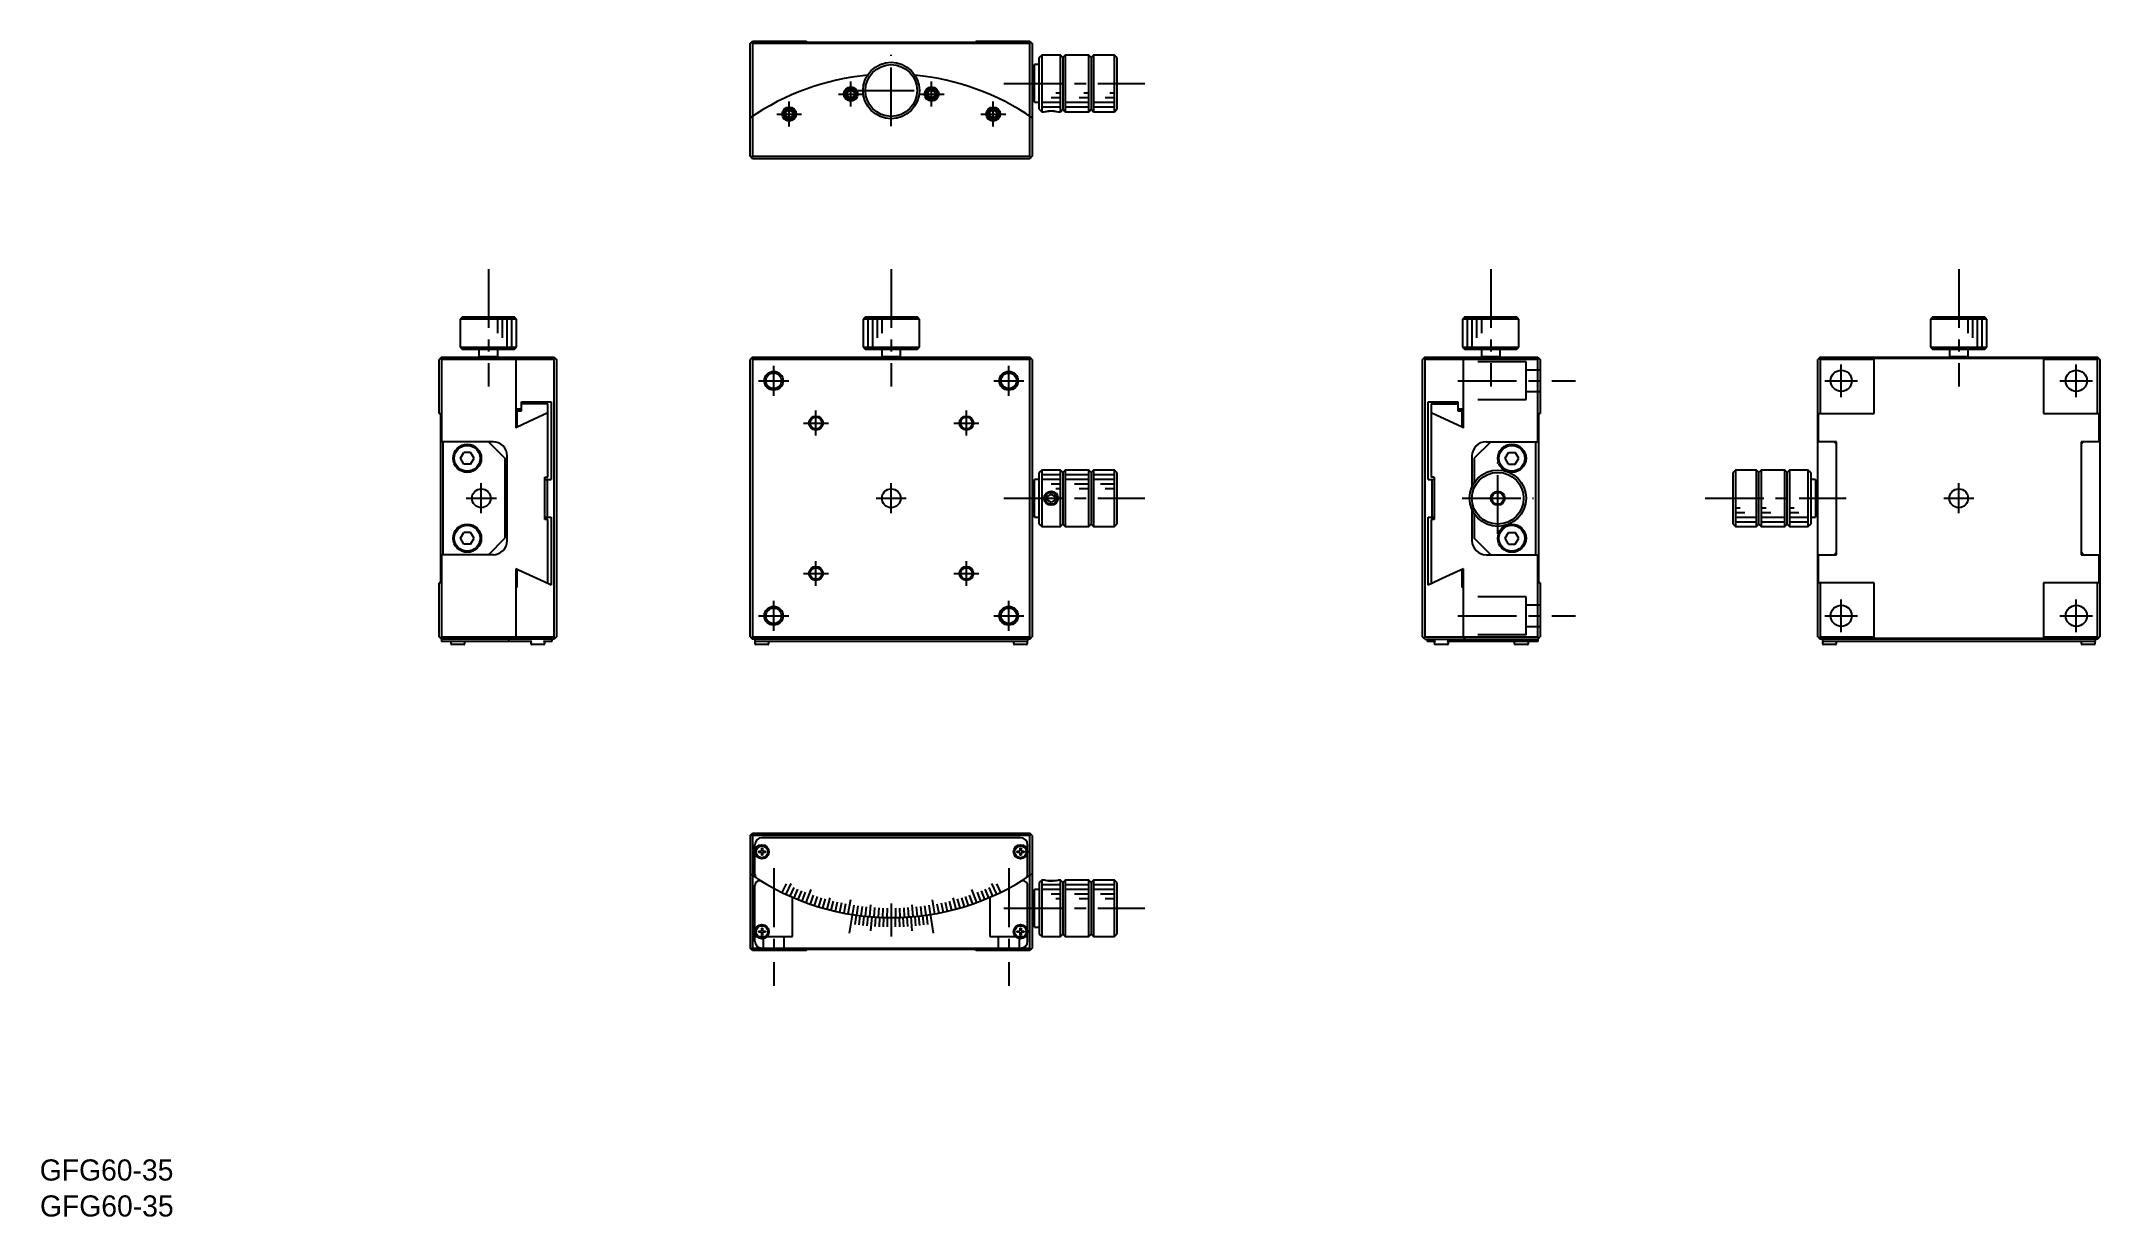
# Model space of a CAD drawing. Extents: x -35 to 403, y 0 to 250.
import ezdxf

# ---------------------------------------------------------------- set-up
doc = ezdxf.new("R2010")
doc.units = 0
doc.header["$LTSCALE"] = 10
doc.linetypes.add('CENTER', pattern=[2, 1.25, -0.25, 0.25, -0.25])
doc.linetypes.add('DASHED', pattern=[3.5, 2, -1.5])
doc.layers.get('0').update_dxf_attribs({"linetype": 'CONTINUOUS'})
doc.layers.add('1', color=7, linetype='CONTINUOUS')
doc.layers.add('CENTER', color=1, linetype='CENTER')
doc.styles.get("Standard").update_dxf_attribs({"font": 'FGP教科書体NT-M'})

msp = doc.modelspace()

# ---------------------------------------------------------------- linework, layer by layer
at = {"color": 7, "linetype": 'CONTINUOUS'}
for p, q in [((115.694285, 249.751528), (116.194285, 250.251528)), ((115.694285, 225.751528), (115.694285, 249.751528)), ((115.944285, 250.001528), (116.194285, 249.751528)), ((116.194285, 250.251528), (127.694285, 250.251528)), ((175.194285, 249.751528), (116.194285, 249.751528)), ((116.194285, 249.751528), (116.194285, 225.751528)), ((127.694285, 250.251528), (127.694285, 249.951528)), ((163.694285, 249.951528), (127.694285, 249.951528)), ((163.694285, 250.251528), (163.694285, 249.951528)), ((163.694285, 250.251528), (175.194285, 250.251528)), ((175.194285, 250.251528), (175.694285, 249.751528)), ((175.194285, 249.751528), (175.444285, 250.001528)), ((175.194285, 225.751528), (175.194285, 249.751528)), ((175.694285, 249.751528), (175.694285, 225.751528)), ((176.194285, 237.251528), (176.194285, 245.251528)), ((177.194285, 245.251528), (176.194285, 245.251528)), ((177.694285, 247.251528), (177.194285, 246.751528)), ((177.194285, 235.751528), (177.194285, 246.751528)), ((177.694285, 247.251528), (177.694285, 235.251528)), ((181.694285, 247.251528), (177.694285, 247.251528)), ((181.694285, 235.251528), (181.694285, 247.251528)), ((182.194285, 246.751528), (181.694285, 247.251528)), ((182.694285, 247.251528), (182.194285, 246.751528)), ((182.194285, 246.751528), (182.194285, 235.751528)), ((182.694285, 247.251528), (182.694285, 235.251528)), ((187.694285, 247.251528), (182.694285, 247.251528)), ((187.694285, 235.251528), (187.694285, 247.251528)), ((188.194285, 246.751528), (187.694285, 247.251528)), ((188.694285, 247.251528), (188.194285, 246.751528)), ((188.194285, 246.751528), (188.194285, 235.751528)), ((188.694285, 247.251528), (188.694285, 235.251528)), ((193.194285, 247.251528), (188.694285, 247.251528)), ((193.194285, 235.251528), (193.194285, 247.251528)), ((193.694285, 246.751528), (193.194285, 247.251528)), ((193.694285, 246.751528), (193.694285, 235.751528)), ((176.194285, 244.501528), (175.694285, 244.501528)), ((136.349285, 239.434541), (137.099285, 239.867554)), ((136.349285, 238.568515), (136.349285, 239.434541)), ((137.099285, 238.135503), (136.349285, 238.568515)), ((137.099285, 239.867554), (137.849285, 239.434541)), ((137.849285, 238.568515), (137.099285, 238.135503)), ((137.849285, 239.434541), (137.849285, 238.568515)), ((153.539285, 239.434541), (154.289285, 239.867554)), ((153.539285, 238.568515), (153.539285, 239.434541)), ((154.289285, 238.135503), (153.539285, 238.568515)), ((154.289285, 239.867554), (155.039285, 239.434541)), ((155.039285, 238.568515), (154.289285, 238.135503)), ((155.039285, 239.434541), (155.039285, 238.568515)), ((175.694285, 238.001528), (176.194285, 238.001528)), ((176.194285, 237.251528), (177.194285, 237.251528)), ((123.244285, 235.174541), (123.994285, 235.607554)), ((123.244285, 234.308515), (123.244285, 235.174541)), ((123.994285, 233.875503), (123.244285, 234.308515)), ((123.994285, 235.607554), (124.744285, 235.174541)), ((124.744285, 234.308515), (123.994285, 233.875503)), ((124.744285, 235.174541), (124.744285, 234.308515)), ((166.644285, 235.174541), (167.394285, 235.607554)), ((166.644285, 234.308515), (166.644285, 235.174541)), ((167.394285, 233.875503), (166.644285, 234.308515)), ((167.394285, 235.607554), (168.144285, 235.174541)), ((168.144285, 234.308515), (167.394285, 233.875503)), ((168.144285, 235.174541), (168.144285, 234.308515)), ((177.194285, 235.751528), (177.694285, 235.251528)), ((177.694285, 235.251528), (178.19429, 235.251528)), ((181.19428, 235.251528), (181.694285, 235.251528)), ((181.694285, 235.251528), (182.194285, 235.751528)), ((182.194285, 235.751528), (182.694285, 235.251528)), ((182.694285, 235.251528), (187.694285, 235.251528)), ((187.694285, 235.251528), (188.194285, 235.751528)), ((188.194285, 235.751528), (188.694285, 235.251528)), ((188.694285, 235.251528), (193.194285, 235.251528)), ((193.194285, 235.251528), (193.694285, 235.751528)), ((116.194285, 225.251528), (115.694285, 225.751528)), ((116.194285, 225.751528), (115.944285, 225.501528)), ((116.194285, 225.751528), (175.194285, 225.751528)), ((175.194285, 225.251528), (116.194285, 225.251528)), ((175.444285, 225.501528), (175.194285, 225.751528)), ((175.694285, 225.751528), (175.194285, 225.251528)), ((54.514628, 191.620384), (54.014628, 191.120384)), ((66.014628, 191.120384), (54.014628, 191.120384)), ((54.014628, 191.120384), (54.014628, 185.120384)), ((54.514628, 191.620384), (65.514628, 191.620384)), ((66.014628, 191.120384), (65.514628, 191.620384)), ((66.014628, 185.120384), (66.014628, 191.120384)), ((140.194285, 191.620384), (139.694285, 191.120384)), ((151.694285, 191.120384), (139.694285, 191.120384)), ((139.694285, 191.120384), (139.694285, 185.120384)), ((140.194285, 191.620384), (151.194285, 191.620384)), ((151.694285, 191.120384), (151.194285, 191.620384)), ((151.694285, 185.120384), (151.694285, 191.120384)), ((267.704599, 191.620384), (267.204599, 191.120384)), ((279.204599, 191.120384), (267.204599, 191.120384)), ((267.204599, 191.120384), (267.204599, 185.120384)), ((267.704599, 191.620384), (278.704599, 191.620384)), ((279.204599, 191.120384), (278.704599, 191.620384)), ((279.204599, 185.120384), (279.204599, 191.120384)), ((367.247481, 191.620384), (366.747481, 191.120384)), ((366.747481, 191.120384), (366.747481, 185.120384)), ((378.747481, 191.120384), (366.747481, 191.120384)), ((367.247481, 191.620384), (378.247481, 191.620384)), ((378.747481, 191.120384), (378.247481, 191.620384)), ((378.747481, 185.120384), (378.747481, 191.120384)), ((54.014628, 185.120384), (66.014628, 185.120384)), ((54.014628, 185.120384), (54.514628, 184.620384)), ((65.514628, 184.620384), (54.514628, 184.620384)), ((58.014628, 184.620384), (58.014628, 183.004977)), ((62.014628, 183.004977), (62.014628, 184.620384)), ((65.514628, 184.620384), (66.014628, 185.120384)), ((139.694285, 185.120384), (140.194285, 184.620384)), ((139.694285, 185.120384), (151.694285, 185.120384)), ((151.194285, 184.620384), (140.194285, 184.620384)), ((143.694285, 184.620384), (143.694285, 183.004977)), ((147.694285, 183.004977), (147.694285, 184.620384)), ((151.194285, 184.620384), (151.694285, 185.120384)), ((267.204599, 185.120384), (279.204599, 185.120384)), ((267.204599, 185.120384), (267.704599, 184.620384)), ((278.704599, 184.620384), (267.704599, 184.620384)), ((271.204599, 184.620384), (271.204599, 183.004977)), ((275.204599, 183.004977), (275.204599, 184.620384)), ((278.704599, 184.620384), (279.204599, 185.120384)), ((366.747481, 185.120384), (378.747481, 185.120384)), ((366.747481, 185.120384), (367.247481, 184.620384)), ((378.247481, 184.620384), (367.247481, 184.620384)), ((370.747481, 184.620384), (370.747481, 183.004977)), ((374.747481, 183.004977), (374.747481, 184.620384)), ((378.247481, 184.620384), (378.747481, 185.120384)), ((50.014628, 183.004957), (49.514628, 182.504957)), ((49.514628, 171.004957), (49.514628, 182.504957)), ((50.014628, 182.504957), (49.764628, 182.754957)), ((50.014628, 183.004957), (74.014628, 183.004957)), ((50.014628, 182.504957), (50.014628, 165.004957)), ((74.014628, 182.504957), (50.014628, 182.504957)), ((62.014633, 183.120384), (58.014623, 183.120384)), ((65.822524, 182.504957), (65.822524, 168.004957)), ((74.014628, 183.004957), (74.514628, 182.504957)), ((74.264628, 182.754957), (74.014628, 182.504957)), ((74.014628, 123.504957), (74.014628, 182.504957)), ((74.514628, 182.504957), (74.514628, 123.504957)), ((116.194285, 183.004957), (115.694285, 182.504957)), ((115.694285, 123.504957), (115.694285, 182.504957)), ((116.194285, 182.504957), (115.944285, 182.754957)), ((116.194285, 183.004957), (175.194285, 183.004957)), ((175.194285, 182.504957), (116.194285, 182.504957)), ((116.194285, 182.504957), (116.194285, 123.504957)), ((147.69429, 183.120384), (143.69428, 183.120384)), ((175.694285, 182.504957), (175.194285, 183.004957)), ((175.444285, 182.754957), (175.194285, 182.504957)), ((175.194285, 123.504957), (175.194285, 182.504957)), ((175.694285, 182.504957), (175.694285, 123.504957)), ((259.204599, 183.004957), (258.704599, 182.504957)), ((258.704599, 123.504957), (258.704599, 182.504957)), ((259.204599, 182.504957), (258.954599, 182.754957)), ((259.204599, 183.004957), (283.204599, 183.004957)), ((259.204599, 182.504957), (259.204599, 123.504957)), ((283.204599, 182.504957), (259.204599, 182.504957)), ((267.396704, 168.004957), (267.396704, 182.504957)), ((275.204605, 183.120384), (271.204594, 183.120384)), ((283.204599, 183.004957), (283.704599, 182.504957)), ((283.454599, 182.754957), (283.204599, 182.504957)), ((283.204599, 165.004957), (283.204599, 182.504957)), ((283.704599, 182.504957), (283.704599, 171.004957)), ((343.247481, 183.004957), (342.747481, 182.504957)), ((342.747481, 123.504957), (342.747481, 182.504957)), ((343.247481, 182.504957), (342.997481, 182.754957)), ((343.247481, 183.004957), (402.247481, 183.004957)), ((343.247481, 182.504957), (343.247481, 171.004957)), ((354.747481, 182.504957), (343.247481, 182.504957)), ((354.747481, 182.804957), (390.747481, 182.804957)), ((354.747481, 171.004957), (354.747481, 182.804957)), ((374.747486, 183.120384), (370.747476, 183.120384)), ((390.747481, 182.804957), (390.747481, 171.004957)), ((402.247481, 182.504957), (390.747481, 182.504957)), ((402.747481, 182.504957), (402.247481, 183.004957)), ((402.247481, 182.504957), (402.497481, 182.754957)), ((402.247481, 171.004957), (402.247481, 182.504957)), ((402.747481, 182.504957), (402.747481, 123.504957)), ((49.514628, 171.004957), (49.814628, 171.004957)), ((49.814628, 171.004957), (49.814628, 135.004957)), ((65.822524, 172.004957), (67.041107, 172.004957)), ((65.822524, 171.620384), (67.041107, 171.620384)), ((66.065347, 171.620384), (66.065347, 168.120427)), ((67.041107, 173.504957), (73.334523, 173.504957)), ((67.041107, 171.620384), (67.041107, 173.504957)), ((72.687329, 173.120384), (67.041107, 173.120384)), ((72.687329, 171.180384), (69.609763, 169.78093)), ((72.687329, 157.504957), (72.687329, 173.120384)), ((73.334523, 173.504957), (73.334523, 157.004957)), ((259.884705, 173.504957), (266.178121, 173.504957)), ((259.884705, 157.004957), (259.884705, 173.504957)), ((260.531899, 173.120384), (266.178121, 173.120384)), ((260.531899, 173.120384), (260.531899, 157.504957)), ((267.154168, 168.12105), (260.531899, 171.180384)), ((266.178121, 173.504957), (266.178121, 171.620384)), ((266.178121, 172.004957), (267.396704, 172.004957)), ((266.178121, 171.620384), (267.396704, 171.620384)), ((267.15388, 168.120427), (267.15388, 171.620384)), ((283.404599, 135.004957), (283.404599, 171.004957)), ((283.404599, 171.004957), (283.704599, 171.004957)), ((342.947481, 165.004957), (342.947481, 171.004957)), ((342.947481, 171.004957), (354.747481, 171.004957)), ((390.747481, 171.004957), (402.547481, 171.004957)), ((402.547481, 171.004957), (402.547481, 165.004957)), ((66.140897, 168.156404), (65.822524, 168.004957)), ((65.822524, 168.120427), (66.065347, 168.120427)), ((69.609763, 169.78093), (66.140933, 168.156328)), ((267.396735, 168.005023), (267.095894, 168.147971)), ((267.15388, 168.120427), (267.396704, 168.120427)), ((61.014628, 165.004957), (49.814628, 165.004957)), ((50.414628, 141.004957), (50.414628, 165.004957)), ((54.071252, 161.504957), (54.79294, 162.754957)), ((56.236316, 162.754957), (54.79294, 162.754957)), ((56.958004, 161.504957), (56.236316, 162.754957)), ((60.014628, 165.004957), (63.514628, 161.504957)), ((64.014628, 144.004957), (64.014628, 162.004957)), ((269.204599, 162.004957), (269.204599, 155.402873)), ((273.204599, 165.004957), (269.704599, 161.504957)), ((272.204599, 165.004957), (283.404599, 165.004957)), ((276.261224, 161.504957), (276.982912, 162.754957)), ((276.982912, 162.754957), (278.426287, 162.754957)), ((279.147975, 161.504957), (278.426287, 162.754957)), ((282.804599, 141.004957), (282.804599, 165.004957)), ((346.747481, 165.004957), (342.747481, 165.004957)), ((346.747481, 164.504957), (346.247481, 165.004957)), ((346.747481, 141.004957), (346.747481, 165.004957)), ((398.747481, 164.504957), (399.247481, 165.004957)), ((398.747481, 165.004957), (398.747481, 141.004957)), ((402.747481, 165.004957), (398.747481, 165.004957)), ((54.79294, 160.254957), (54.071252, 161.504957)), ((56.236316, 160.254957), (54.79294, 160.254957)), ((56.236316, 160.254957), (56.958004, 161.504957)), ((63.514628, 161.504957), (63.514628, 144.504957)), ((177.694285, 159.004957), (177.194285, 158.504957)), ((177.194285, 147.504957), (177.194285, 158.504957)), ((181.694285, 159.004957), (177.694285, 159.004957)), ((177.694285, 159.004957), (177.694285, 147.004957)), ((182.194285, 158.504957), (181.694285, 159.004957)), ((181.694285, 147.004957), (181.694285, 159.004957)), ((182.694285, 159.004957), (182.194285, 158.504957)), ((182.194285, 158.504957), (182.194285, 147.504957)), ((182.694285, 159.004957), (182.694285, 147.004957)), ((187.694285, 159.004957), (182.694285, 159.004957)), ((188.194285, 158.504957), (187.694285, 159.004957)), ((187.694285, 147.004957), (187.694285, 159.004957)), ((188.694285, 159.004957), (188.194285, 158.504957)), ((188.194285, 158.504957), (188.194285, 147.504957)), ((188.694285, 159.004957), (188.694285, 147.004957)), ((193.194285, 159.004957), (188.694285, 159.004957)), ((193.194285, 147.004957), (193.194285, 159.004957)), ((193.694285, 158.504957), (193.194285, 159.004957)), ((193.694285, 158.504957), (193.694285, 147.504957)), ((269.704599, 161.504957), (269.704599, 156.321582)), ((276.982912, 160.254957), (276.261224, 161.504957)), ((276.982912, 160.254957), (278.426287, 160.254957)), ((278.426287, 160.254957), (279.147975, 161.504957)), ((325.247481, 159.004957), (324.747481, 158.504957)), ((324.747481, 147.504957), (324.747481, 158.504957)), ((329.747481, 159.004957), (325.247481, 159.004957)), ((325.247481, 159.004957), (325.247481, 147.004957)), ((330.247481, 158.504957), (329.747481, 159.004957)), ((329.747481, 147.004957), (329.747481, 159.004957)), ((330.747481, 159.004957), (330.247481, 158.504957)), ((330.247481, 147.504957), (330.247481, 158.504957)), ((330.747481, 159.004957), (330.747481, 147.004957)), ((335.747481, 159.004957), (330.747481, 159.004957)), ((336.247481, 158.504957), (335.747481, 159.004957)), ((335.747481, 147.004957), (335.747481, 159.004957)), ((336.747481, 159.004957), (336.247481, 158.504957)), ((336.247481, 147.504957), (336.247481, 158.504957)), ((336.747481, 159.004957), (336.747481, 147.004957)), ((340.747481, 159.004957), (336.747481, 159.004957)), ((340.747481, 147.004957), (340.747481, 159.004957)), ((341.247481, 158.504957), (340.747481, 159.004957)), ((341.247481, 158.504957), (341.247481, 147.504957)), ((72.04464, 157.504957), (72.687329, 157.504957)), ((72.04464, 148.504957), (72.04464, 157.504957)), ((72.04464, 157.004957), (73.334523, 157.004957)), ((72.49406, 157.004957), (72.49406, 149.004957)), ((176.194285, 156.254957), (175.694285, 156.254957)), ((177.194285, 157.004957), (176.194285, 157.004957)), ((176.194285, 149.004957), (176.194285, 157.004957)), ((178.944285, 153.43797), (179.694285, 153.870983)), ((178.944285, 152.571945), (178.944285, 153.43797)), ((179.694285, 153.870983), (180.444285, 153.43797)), ((180.444285, 153.43797), (180.444285, 152.571945)), ((259.884705, 157.004957), (261.174587, 157.004957)), ((261.174587, 157.504957), (260.531899, 157.504957)), ((260.725168, 149.004957), (260.725168, 157.004957)), ((261.174587, 157.504957), (261.174587, 148.504957)), ((342.247481, 157.004957), (341.247481, 157.004957)), ((342.247481, 157.004957), (342.247481, 149.004957)), ((342.747481, 156.254957), (342.247481, 156.254957)), ((72.04464, 149.004957), (73.334523, 149.004957)), ((73.334523, 149.004957), (73.334523, 134.540856)), ((175.694285, 149.754957), (176.194285, 149.754957)), ((176.194285, 149.004957), (177.194285, 149.004957)), ((179.694285, 152.138932), (178.944285, 152.571945)), ((180.444285, 152.571945), (179.694285, 152.138932)), ((259.884705, 134.540856), (259.884705, 149.004957)), ((259.884705, 149.004957), (261.174587, 149.004957)), ((269.204599, 150.607042), (269.204599, 144.004957)), ((269.704599, 149.688333), (269.704599, 144.504957)), ((341.247481, 149.004957), (342.247481, 149.004957)), ((342.247481, 149.754957), (342.747481, 149.754957)), ((54.071252, 144.504957), (54.79294, 145.754957)), ((54.79294, 143.254957), (54.071252, 144.504957)), ((56.236316, 145.754957), (54.79294, 145.754957)), ((56.958004, 144.504957), (56.236316, 145.754957)), ((56.236316, 143.254957), (56.958004, 144.504957)), ((60.014628, 141.004957), (63.514628, 144.504957)), ((72.687329, 148.504957), (72.04464, 148.504957)), ((72.687329, 134.829531), (72.687329, 148.504957)), ((177.194285, 147.504957), (177.694285, 147.004957)), ((177.694285, 147.004957), (181.694285, 147.004957)), ((181.694285, 147.004957), (182.194285, 147.504957)), ((182.194285, 147.504957), (182.694285, 147.004957)), ((182.694285, 147.004957), (187.694285, 147.004957)), ((187.694285, 147.004957), (188.194285, 147.504957)), ((188.194285, 147.504957), (188.694285, 147.004957)), ((188.694285, 147.004957), (193.194285, 147.004957)), ((193.194285, 147.004957), (193.694285, 147.504957)), ((260.531899, 148.504957), (260.531899, 134.829531)), ((261.174587, 148.504957), (260.531899, 148.504957)), ((273.204599, 141.004957), (269.704599, 144.504957)), ((276.261224, 144.504957), (276.982912, 145.754957)), ((276.982912, 143.254957), (276.261224, 144.504957)), ((276.982912, 145.754957), (278.426287, 145.754957)), ((279.147975, 144.504957), (278.426287, 145.754957)), ((278.426287, 143.254957), (279.147975, 144.504957)), ((324.747481, 147.504957), (325.247481, 147.004957)), ((325.247481, 147.004957), (329.747481, 147.004957)), ((329.747481, 147.004957), (330.247481, 147.504957)), ((330.247481, 147.504957), (330.747481, 147.004957)), ((330.747481, 147.004957), (335.747481, 147.004957)), ((335.747481, 147.004957), (336.247481, 147.504957)), ((336.247481, 147.504957), (336.747481, 147.004957)), ((336.747481, 147.004957), (340.747481, 147.004957)), ((340.747481, 147.004957), (341.247481, 147.504957)), ((61.014628, 141.004957), (49.814628, 141.004957)), ((50.014628, 141.004957), (50.014628, 123.504957)), ((56.236316, 143.254957), (54.79294, 143.254957)), ((272.204599, 141.004957), (283.404599, 141.004957)), ((276.982912, 143.254957), (278.426287, 143.254957)), ((283.204599, 123.504957), (283.204599, 141.004957)), ((342.747481, 141.004957), (346.747481, 141.004957)), ((342.947481, 135.004957), (342.947481, 141.004957)), ((346.247481, 141.004957), (346.747481, 141.504957)), ((399.247481, 141.004957), (398.747481, 141.504957)), ((398.747481, 141.004957), (402.747481, 141.004957)), ((402.547481, 141.004957), (402.547481, 135.004957)), ((66.447778, 137.708053), (65.82242, 138.004737)), ((65.822524, 138.004957), (65.822524, 123.504957)), ((65.822524, 137.889487), (66.065347, 137.889487)), ((66.065347, 137.889487), (66.065347, 134.004957)), ((70.317664, 135.903358), (66.447778, 137.708053)), ((72.778346, 134.787971), (70.317664, 135.903358)), ((262.901562, 135.903357), (260.532013, 134.829279)), ((266.771448, 137.708052), (262.901562, 135.903357)), ((267.396808, 138.004738), (266.771448, 137.708052)), ((267.15388, 134.004957), (267.15388, 137.889487)), ((267.15388, 137.889487), (267.396704, 137.889487)), ((267.396704, 123.504957), (267.396704, 138.004957)), ((49.514628, 123.504957), (49.514628, 135.004957)), ((49.814628, 135.004957), (49.514628, 135.004957)), ((66.065347, 134.004957), (65.822524, 134.004957)), ((73.334523, 134.540856), (72.778662, 134.788668)), ((260.586898, 134.853905), (259.884705, 134.540856)), ((267.396704, 134.004957), (267.15388, 134.004957)), ((283.704599, 135.004957), (283.404599, 135.004957)), ((283.704599, 135.004957), (283.704599, 123.504957)), ((354.747481, 135.004957), (342.947481, 135.004957)), ((343.247481, 135.004957), (343.247481, 123.504957)), ((354.747481, 123.204957), (354.747481, 135.004957)), ((402.547481, 135.004957), (390.747481, 135.004957)), ((390.747481, 135.004957), (390.747481, 123.204957)), ((402.247481, 123.504957), (402.247481, 135.004957)), ((50.014628, 123.004957), (49.514628, 123.504957)), ((49.764628, 123.254957), (50.014628, 123.504957)), ((50.014628, 123.504957), (74.014628, 123.504957)), ((50.014628, 123.004957), (50.014628, 122.504957)), ((74.014628, 123.004957), (50.014628, 123.004957)), ((64.341043, 122.504957), (64.341043, 123.004957)), ((73.514628, 123.004957), (73.514628, 122.504957)), ((74.014628, 123.504957), (74.264628, 123.254957)), ((74.514628, 123.504957), (74.014628, 123.004957)), ((115.694285, 123.504957), (116.194285, 123.004957)), ((116.194285, 123.504957), (115.944285, 123.254957)), ((116.194285, 123.504957), (175.194285, 123.504957)), ((175.194285, 123.004957), (116.194285, 123.004957)), ((116.694285, 123.004957), (116.694285, 122.504957)), ((174.694285, 123.004957), (174.694285, 122.504957)), ((175.444285, 123.254957), (175.194285, 123.504957)), ((175.194285, 123.004957), (175.694285, 123.504957)), ((259.204599, 123.004957), (258.704599, 123.504957)), ((258.954599, 123.254957), (259.204599, 123.504957)), ((259.204599, 123.504957), (283.204599, 123.504957)), ((259.204599, 123.004957), (283.204599, 123.004957)), ((259.704599, 123.004957), (259.704599, 122.504957)), ((268.878185, 123.004957), (268.878185, 122.504957)), ((283.204599, 123.504957), (283.454599, 123.254957)), ((283.204599, 123.004957), (283.704599, 123.504957)), ((283.204599, 123.004957), (283.204599, 122.504957)), ((342.747481, 123.504957), (343.247481, 123.004957)), ((342.997481, 123.254957), (343.247481, 123.504957)), ((343.247481, 123.504957), (354.747481, 123.504957)), ((402.247481, 123.004957), (343.247481, 123.004957)), ((343.747481, 123.004957), (343.747481, 122.504957)), ((390.747481, 123.204957), (354.747481, 123.204957)), ((390.747481, 123.504957), (402.247481, 123.504957)), ((401.747481, 123.004957), (401.747481, 122.504957)), ((402.497481, 123.254957), (402.247481, 123.504957)), ((402.247481, 123.004957), (402.747481, 123.504957)), ((69.264628, 122.504957), (50.014628, 122.504957)), ((52.014628, 122.254957), (52.014628, 122.154957)), ((54.764628, 121.904957), (52.264628, 121.904957)), ((55.014628, 122.154957), (55.014628, 122.254957)), ((69.014628, 122.254957), (69.014628, 122.154957)), ((71.764628, 121.904957), (69.264628, 121.904957)), ((73.514628, 122.504957), (71.764628, 122.504957)), ((72.014628, 122.154957), (72.014628, 122.254957)), ((174.694285, 122.504957), (116.694285, 122.504957)), ((116.694285, 122.254957), (116.694285, 122.154957)), ((119.444285, 121.904957), (116.944285, 121.904957)), ((119.694285, 122.154957), (119.694285, 122.254957)), ((171.694285, 122.254957), (171.694285, 122.154957)), ((174.444285, 121.904957), (171.944285, 121.904957)), ((174.694285, 122.154957), (174.694285, 122.254957)), ((261.454599, 122.504957), (259.704599, 122.504957)), ((261.204599, 122.254957), (261.204599, 122.154957)), ((263.954599, 121.904957), (261.454599, 121.904957)), ((283.204599, 122.504957), (263.954599, 122.504957)), ((264.204599, 122.154957), (264.204599, 122.254957)), ((278.204599, 122.254957), (278.204599, 122.154957)), ((280.954599, 121.904957), (278.454599, 121.904957)), ((281.204599, 122.154957), (281.204599, 122.254957)), ((401.747481, 122.504957), (343.747481, 122.504957)), ((343.747481, 122.254957), (343.747481, 122.154957)), ((346.497481, 121.904957), (343.997481, 121.904957)), ((346.747481, 122.154957), (346.747481, 122.254957)), ((398.747481, 122.254957), (398.747481, 122.154957)), ((401.497481, 121.904957), (398.997481, 121.904957)), ((401.747481, 122.154957), (401.747481, 122.254957)), ((115.694285, 81.294704), (116.194285, 81.794704)), ((115.694285, 81.294704), (115.694285, 57.294704)), ((115.944285, 81.544704), (116.194285, 81.294704)), ((116.194285, 81.794704), (175.194285, 81.794704)), ((175.194285, 81.294704), (116.194285, 81.294704)), ((116.194285, 81.294704), (116.194285, 57.294704)), ((116.694285, 72.9769), (116.694285, 79.294704)), ((173.194285, 80.794704), (118.194285, 80.794704)), ((174.694285, 72.9769), (174.694285, 79.294704)), ((175.694285, 81.294704), (175.194285, 81.794704)), ((175.194285, 81.294704), (175.444285, 81.544704)), ((175.194285, 57.294704), (175.194285, 81.294704)), ((175.694285, 81.294704), (175.694285, 57.294704)), ((117.444285, 77.919704), (118.069285, 77.919704)), ((117.444285, 77.919704), (117.444285, 77.669704)), ((118.069285, 77.669704), (117.444285, 77.669704)), ((118.069285, 78.544704), (118.319285, 78.544704)), ((118.069285, 78.544704), (118.069285, 77.919704)), ((118.069285, 77.669704), (118.069285, 77.044704)), ((118.319285, 77.044704), (118.069285, 77.044704)), ((118.319285, 78.544704), (118.319285, 77.919704)), ((118.319285, 77.919704), (118.944285, 77.919704)), ((118.944285, 77.669704), (118.319285, 77.669704)), ((118.319285, 77.669704), (118.319285, 77.044704)), ((118.944285, 77.919704), (118.944285, 77.669704)), ((172.444285, 77.919704), (173.069285, 77.919704)), ((172.444285, 77.919704), (172.444285, 77.669704)), ((173.069285, 77.669704), (172.444285, 77.669704)), ((173.069285, 78.544704), (173.319285, 78.544704)), ((173.069285, 78.544704), (173.069285, 77.919704)), ((173.069285, 77.669704), (173.069285, 77.044704)), ((173.319285, 77.044704), (173.069285, 77.044704)), ((173.319285, 78.544704), (173.319285, 77.919704)), ((173.319285, 77.919704), (173.944285, 77.919704)), ((173.944285, 77.669704), (173.319285, 77.669704)), ((173.319285, 77.669704), (173.319285, 77.044704)), ((173.944285, 77.919704), (173.944285, 77.669704)), ((116.694285, 58.794704), (116.694285, 70.621119)), ((174.694285, 58.794704), (174.694285, 70.621119)), ((177.694285, 71.794704), (177.194285, 71.294704)), ((177.194285, 71.294704), (177.194285, 60.294704)), ((178.19429, 71.794704), (177.694285, 71.794704)), ((177.694285, 71.794704), (177.694285, 59.794704)), ((181.694285, 71.794704), (181.19428, 71.794704)), ((182.194285, 71.294704), (181.694285, 71.794704)), ((181.694285, 59.794704), (181.694285, 71.794704)), ((182.694285, 71.794704), (182.194285, 71.294704)), ((182.194285, 71.294704), (182.194285, 60.294704)), ((187.694285, 71.794704), (182.694285, 71.794704)), ((182.694285, 71.794704), (182.694285, 59.794704)), ((188.194285, 71.294704), (187.694285, 71.794704)), ((187.694285, 59.794704), (187.694285, 71.794704)), ((188.694285, 71.794704), (188.194285, 71.294704)), ((188.194285, 71.294704), (188.194285, 60.294704)), ((193.194285, 71.794704), (188.694285, 71.794704)), ((188.694285, 71.794704), (188.694285, 59.794704)), ((193.694285, 71.294704), (193.194285, 71.794704)), ((193.194285, 59.794704), (193.194285, 71.794704)), ((193.694285, 71.294704), (193.694285, 60.294704)), ((176.194285, 69.044704), (175.694285, 69.044704)), ((177.194285, 69.794704), (176.194285, 69.794704)), ((176.194285, 61.794704), (176.194285, 69.794704)), ((118.069285, 61.544704), (118.319285, 61.544704)), ((118.069285, 61.544704), (118.069285, 60.919704)), ((118.319285, 61.544704), (118.319285, 60.919704)), ((173.069285, 61.544704), (173.319285, 61.544704)), ((173.069285, 61.544704), (173.069285, 60.919704)), ((173.319285, 61.544704), (173.319285, 60.919704)), ((175.694285, 62.544704), (176.194285, 62.544704)), ((176.194285, 61.794704), (177.194285, 61.794704)), ((116.194285, 56.794704), (115.694285, 57.294704)), ((116.194285, 57.294704), (115.944285, 57.044704)), ((116.194285, 57.294704), (175.194285, 57.294704)), ((117.444285, 60.919704), (118.069285, 60.919704)), ((117.444285, 60.919704), (117.444285, 60.669704)), ((118.069285, 60.669704), (117.444285, 60.669704)), ((118.069285, 60.669704), (118.069285, 60.044704)), ((118.319285, 60.044704), (118.069285, 60.044704)), ((118.319285, 60.919704), (118.944285, 60.919704)), ((118.944285, 60.669704), (118.319285, 60.669704)), ((118.319285, 60.669704), (118.319285, 60.044704)), ((118.944285, 60.919704), (118.944285, 60.669704)), ((127.694285, 57.094704), (163.694285, 57.094704)), ((127.694285, 56.794704), (127.694285, 57.094704)), ((163.694285, 56.794704), (163.694285, 57.094704)), ((172.444285, 60.919704), (173.069285, 60.919704)), ((172.444285, 60.919704), (172.444285, 60.669704)), ((173.069285, 60.669704), (172.444285, 60.669704)), ((173.069285, 60.669704), (173.069285, 60.044704)), ((173.319285, 60.044704), (173.069285, 60.044704)), ((173.319285, 60.919704), (173.944285, 60.919704)), ((173.944285, 60.669704), (173.319285, 60.669704)), ((173.319285, 60.669704), (173.319285, 60.044704)), ((173.944285, 60.919704), (173.944285, 60.669704)), ((175.444285, 57.044704), (175.194285, 57.294704)), ((175.694285, 57.294704), (175.194285, 56.794704)), ((177.194285, 60.294704), (177.694285, 59.794704)), ((177.694285, 59.794704), (181.694285, 59.794704)), ((181.694285, 59.794704), (182.194285, 60.294704)), ((182.194285, 60.294704), (182.694285, 59.794704)), ((182.694285, 59.794704), (187.694285, 59.794704)), ((187.694285, 59.794704), (188.194285, 60.294704)), ((188.194285, 60.294704), (188.694285, 59.794704)), ((188.694285, 59.794704), (193.194285, 59.794704)), ((193.194285, 59.794704), (193.694285, 60.294704)), ((127.694285, 56.794704), (116.194285, 56.794704)), ((175.194285, 56.794704), (163.694285, 56.794704))]:
    msp.add_line(p, q, dxfattribs=at)
at = {"color": 3, "linetype": 'CONTINUOUS'}
for p, q in [((177.694285, 237.251528), (181.694285, 237.251528)), ((179.694285, 238.251528), (181.694285, 238.251528)), ((180.694285, 239.251528), (181.694285, 239.251528)), ((182.694285, 237.251528), (187.694285, 237.251528)), ((185.694285, 238.251528), (187.694285, 238.251528)), ((186.694285, 239.251528), (187.694285, 239.251528)), ((188.694285, 237.251528), (193.194285, 237.251528)), ((191.194285, 238.251528), (193.194285, 238.251528)), ((192.194285, 239.251528), (193.194285, 239.251528)), ((177.694285, 236.251528), (181.694285, 236.251528)), ((178.19429, 235.251528), (179.694285, 235.442052)), ((179.694285, 235.442052), (181.19428, 235.251528)), ((182.694285, 236.251528), (187.694285, 236.251528)), ((188.694285, 236.251528), (193.194285, 236.251528)), ((62.014628, 188.120384), (62.014628, 191.120384)), ((63.014628, 187.120384), (63.014628, 191.120384)), ((64.014628, 185.120384), (64.014628, 191.120384)), ((65.014628, 185.120384), (65.014628, 191.120384)), ((140.694285, 191.120384), (140.694285, 185.120384)), ((141.694285, 191.120384), (141.694285, 185.120384)), ((142.694285, 191.120384), (142.694285, 187.120384)), ((143.694285, 191.120384), (143.694285, 188.120384)), ((268.204599, 191.120384), (268.204599, 185.120384)), ((269.204599, 191.120384), (269.204599, 185.120384)), ((270.204599, 191.120384), (270.204599, 187.120384)), ((271.204599, 191.120384), (271.204599, 188.120384)), ((374.747481, 188.120384), (374.747481, 191.120384)), ((375.747481, 187.120384), (375.747481, 191.120384)), ((376.747481, 185.120384), (376.747481, 191.120384)), ((377.747481, 185.120384), (377.747481, 191.120384)), ((181.694285, 158.004957), (177.694285, 158.004957)), ((187.694285, 158.004957), (182.694285, 158.004957)), ((193.194285, 158.004957), (188.694285, 158.004957)), ((181.694285, 157.004957), (177.694285, 157.004957)), ((181.694285, 156.004957), (179.694285, 156.004957)), ((181.694285, 155.004957), (180.694285, 155.004957)), ((187.694285, 157.004957), (182.694285, 157.004957)), ((187.694285, 156.004957), (184.694285, 156.004957)), ((187.694285, 155.004957), (185.694285, 155.004957)), ((193.194285, 157.004957), (188.694285, 157.004957)), ((193.194285, 156.004957), (190.194285, 156.004957)), ((193.194285, 155.004957), (191.194285, 155.004957)), ((325.247481, 151.004957), (326.247481, 151.004957)), ((325.247481, 150.004957), (327.247481, 150.004957)), ((325.247481, 149.004957), (329.747481, 149.004957)), ((330.747481, 151.004957), (331.747481, 151.004957)), ((330.747481, 150.004957), (332.747481, 150.004957)), ((330.747481, 149.004957), (335.747481, 149.004957)), ((336.747481, 151.004957), (337.747481, 151.004957)), ((336.747481, 150.004957), (338.747481, 150.004957)), ((336.747481, 149.004957), (340.747481, 149.004957)), ((325.247481, 148.004957), (329.747481, 148.004957)), ((330.747481, 148.004957), (335.747481, 148.004957)), ((336.747481, 148.004957), (340.747481, 148.004957)), ((123.337356, 70.956208), (122.460614, 69.15862)), ((124.352062, 71.026161), (123.295517, 68.760392)), ((124.950716, 70.203886), (124.137243, 68.376795)), ((166.437853, 70.203886), (167.251327, 68.376795)), ((167.036507, 71.026161), (168.093053, 68.760392)), ((168.051213, 70.956208), (168.927955, 69.15862)), ((181.694285, 70.794704), (177.694285, 70.794704)), ((178.432486, 71.739631), (178.19429, 71.794704)), ((187.694285, 70.794704), (182.694285, 70.794704)), ((193.194285, 70.794704), (188.694285, 70.794704)), ((125.766997, 69.848957), (124.985535, 68.007947)), ((126.589348, 69.508328), (125.840135, 67.65396)), ((127.417519, 69.182103), (126.700783, 67.314942)), ((128.593277, 69.810073), (127.567217, 66.990995)), ((129.090309, 68.573257), (128.439172, 66.68222)), ((129.934418, 68.290822), (129.316384, 66.388709)), ((130.783328, 68.023162), (130.198584, 66.110552)), ((131.63678, 67.770358), (131.085505, 65.847835)), ((132.623923, 68.01545), (131.976875, 65.600636)), ((133.356268, 67.309622), (132.872424, 65.369031)), ((134.221781, 67.101831), (133.771879, 65.153091)), ((135.090788, 66.909177), (134.674965, 64.952882)), ((135.963026, 66.731718), (135.581408, 64.768464)), ((137.011876, 67.554317), (136.490931, 64.599893)), ((137.716127, 66.422599), (136.77752, 60.496469)), ((138.596457, 66.291033), (138.31811, 64.310497)), ((139.478948, 66.174851), (139.235209, 64.189758)), ((140.363333, 66.074088), (140.154276, 64.085044)), ((141.29292, 66.486872), (141.07503, 63.996385)), ((142.136704, 65.918938), (141.997192, 63.92381)), ((143.025151, 65.864598), (142.920479, 63.867339)), ((143.91441, 65.825772), (143.844611, 63.826991)), ((144.804212, 65.802472), (144.769307, 63.802777)), ((145.694285, 66.794704), (145.694285, 59.794704)), ((146.584357, 65.802472), (146.619262, 63.802777)), ((147.474159, 65.825772), (147.543958, 63.826991)), ((148.363418, 65.864598), (148.46809, 63.867339)), ((149.251865, 65.918938), (149.391378, 63.92381)), ((150.09565, 66.486872), (150.313539, 63.996385)), ((151.025236, 66.074088), (151.234293, 64.085044)), ((151.909621, 66.174851), (152.15336, 64.189758)), ((152.792113, 66.291033), (153.070459, 64.310497)), ((153.672442, 66.422599), (154.611049, 60.496469)), ((154.376694, 67.554317), (154.897638, 64.599893)), ((155.425543, 66.731718), (155.807161, 64.768464)), ((156.297781, 66.909177), (156.713604, 64.952882)), ((157.166788, 67.101831), (157.616691, 65.153091)), ((158.032301, 67.309622), (158.516145, 65.369031)), ((158.764646, 68.01545), (159.411694, 65.600636)), ((159.75179, 67.770358), (160.303065, 65.847835)), ((160.605242, 68.023162), (161.189985, 66.110552)), ((161.454151, 68.290822), (162.072185, 66.388709)), ((162.298261, 68.573257), (162.949397, 66.68222)), ((162.795292, 69.810073), (163.821352, 66.990995)), ((163.97105, 69.182103), (164.687786, 67.314942)), ((164.799221, 69.508328), (165.548434, 67.65396)), ((165.621572, 69.848957), (166.403034, 68.007947)), ((181.694285, 69.794704), (177.694285, 69.794704)), ((181.694285, 68.794704), (179.694285, 68.794704)), ((181.694285, 67.794704), (180.694285, 67.794704)), ((187.694285, 69.794704), (182.694285, 69.794704)), ((187.694285, 68.794704), (184.694285, 68.794704)), ((187.694285, 67.794704), (185.694285, 67.794704)), ((193.194285, 69.794704), (188.694285, 69.794704)), ((193.194285, 68.794704), (190.194285, 68.794704)), ((193.194285, 67.794704), (191.194285, 67.794704)), ((138.226519, 64.323451), (137.944717, 62.343403)), ((139.051623, 64.212625), (138.800957, 62.228396)), ((139.878366, 64.114774), (139.658898, 62.126852)), ((140.706544, 64.02992), (140.518327, 62.038796)), ((141.535953, 63.958086), (141.300575, 60.967334)), ((142.366387, 63.899288), (142.240806, 61.903234)), ((143.197643, 63.853541), (143.10343, 61.855761)), ((144.029514, 63.820857), (143.966693, 61.821844)), ((144.861797, 63.801243), (144.830382, 61.80149)), ((146.526772, 63.801243), (146.558187, 61.80149)), ((147.359055, 63.820857), (147.421876, 61.821844)), ((148.190927, 63.853541), (148.285139, 61.855761)), ((149.022182, 63.899288), (149.147763, 61.903234)), ((149.852617, 63.958086), (150.087994, 60.967334)), ((150.682025, 64.02992), (150.870242, 62.038796)), ((151.510203, 64.114774), (151.729672, 62.126852)), ((152.336946, 64.212625), (152.587613, 62.228396)), ((153.16205, 64.323451), (153.443852, 62.343403))]:
    msp.add_line(p, q, dxfattribs=at)
at = {"color": 3, "linetype": 'DASHED'}
for p, q in [((280.704599, 182.004957), (270.437848, 182.004957)), ((280.704599, 178.004957), (280.704599, 182.004957)), ((283.704599, 180.254957), (280.704599, 180.254957)), ((280.704599, 174.004957), (280.704599, 178.004957)), ((280.704599, 175.754957), (283.704599, 175.754957)), ((270.437872, 174.004957), (280.704599, 174.004957)), ((280.704599, 132.004957), (270.437848, 132.004957)), ((280.704599, 128.004957), (280.704599, 132.004957)), ((283.704599, 130.254957), (280.704599, 130.254957)), ((280.704599, 124.931983), (280.704599, 128.004957)), ((270.437872, 124.004957), (280.704599, 124.004957)), ((280.704594, 123.954937), (280.704594, 124.304977)), ((280.704599, 125.754957), (283.704599, 125.754957)), ((280.704599, 124.304957), (280.704599, 124.882543)), ((124.694285, 59.794704), (124.694285, 68.132604)), ((166.694285, 68.13293), (166.694285, 59.794704)), ((116.694285, 59.794704), (124.694285, 59.794704)), ((118.444285, 59.794704), (118.444285, 56.794704)), ((122.944285, 56.794704), (122.944285, 59.794704)), ((166.694285, 59.794704), (174.694285, 59.794704)), ((168.444285, 59.794704), (168.444285, 56.794704)), ((172.944285, 56.794704), (172.944285, 59.794704))]:
    msp.add_line(p, q, dxfattribs=at)
at = {"color": 7, "linetype": 'CONTINUOUS'}
for centre, radius in [((145.694285, 239.751528), 6), ((145.694285, 239.751528), 5.5), ((137.099285, 239.001528), 1.25), ((137.099285, 239.001528), 1), ((154.289285, 239.001528), 1.25), ((154.289285, 239.001528), 1), ((123.994285, 234.741528), 1.25), ((123.994285, 234.741528), 1), ((167.394285, 234.741528), 1.25), ((167.394285, 234.741528), 1), ((120.694285, 178.004957), 1.65), ((170.694285, 178.004957), 1.65), ((347.747481, 178.004957), 2.25), ((397.747481, 178.004957), 2.25), ((129.694285, 169.004957), 1.25), ((161.694285, 169.004957), 1.25), ((55.514628, 161.504957), 3), ((55.514628, 161.504957), 2.75), ((277.704599, 161.504957), 3), ((277.704599, 161.504957), 2.75), ((274.704599, 153.004957), 6), ((274.704599, 153.004957), 5.5), ((58.514628, 153.004957), 2), ((145.694285, 153.004957), 2), ((179.694285, 153.004963), 1.25), ((274.704599, 153.004957), 1.25), ((372.747481, 153.004957), 2), ((55.514628, 144.504957), 3), ((55.514628, 144.504957), 2.75), ((277.704599, 144.504957), 3), ((277.704599, 144.504957), 2.75), ((129.694285, 137.004957), 1.25), ((161.694285, 137.004957), 1.25), ((120.694285, 128.004957), 1.65), ((170.694285, 128.004957), 1.65), ((347.747481, 128.004957), 2.25), ((397.747481, 128.004957), 2.25), ((118.194285, 77.794704), 1.5), ((173.194285, 77.794704), 1.5), ((118.194285, 60.794704), 1.5), ((173.194285, 60.794704), 1.5)]:
    msp.add_circle(centre, radius, dxfattribs=at)
at = {"color": 3, "linetype": 'CONTINUOUS'}
for centre, radius in [((137.099285, 239.001528), 1.5), ((154.289285, 239.001528), 1.5), ((123.994285, 234.741528), 1.5), ((167.394285, 234.741528), 1.5), ((120.694285, 178.004957), 2), ((170.694285, 178.004957), 2), ((129.694285, 169.004957), 1.5), ((161.694285, 169.004957), 1.5), ((179.693774, 153.005021), 1.499936), ((274.704599, 153.004957), 1.5), ((129.694285, 137.004957), 1.5), ((161.694285, 137.004957), 1.5), ((120.694285, 128.004957), 2), ((170.694285, 128.004957), 2), ((118.194285, 77.794704), 1.25), ((173.194285, 77.794704), 1.25), ((118.194285, 60.794704), 1.25), ((173.194285, 60.794704), 1.25)]:
    msp.add_circle(centre, radius, dxfattribs=at)
at = {"color": 7, "linetype": 'CONTINUOUS'}
for centre, radius, start, end in [((145.694285, 190.251528), 53, 95.453532, 124.474385), ((145.694285, 190.251528), 53, 55.525615, 84.546468), ((179.694285, 229.382849), 6.000324, 77.975961, 102.024039), ((109.514628, 212.504957), 53, 213.82125, 214.474385), ((223.704599, 212.504957), 53, 325.525615, 326.17875), ((61.014628, 162.004957), 3, 0, 90), ((272.204599, 162.004957), 3, 90, 180), ((61.014628, 144.004957), 3, 270, 0), ((272.204599, 144.004957), 3, 180, 270), ((109.514628, 93.504957), 53, 145.525615, 146.17875), ((223.704599, 93.504957), 53, 33.82125, 34.474385), ((52.264628, 122.254957), 0.25, 90, 180), ((52.264628, 122.154957), 0.25, 180, 270), ((54.764628, 122.254957), 0.25, 0, 90), ((54.764628, 122.154957), 0.25, 270, 0), ((69.264628, 122.254957), 0.25, 90, 180), ((69.264628, 122.154957), 0.25, 180, 270), ((71.764628, 122.254957), 0.25, 0, 90), ((71.764628, 122.154957), 0.25, 270, 0), ((116.944285, 122.254957), 0.25, 90, 180), ((116.944285, 122.154957), 0.25, 180, 270), ((119.444285, 122.254957), 0.25, 0, 90), ((119.444285, 122.154957), 0.25, 270, 0), ((171.944285, 122.254957), 0.25, 90, 180), ((171.944285, 122.154957), 0.25, 180, 270), ((174.444285, 122.254957), 0.25, 0, 90), ((174.444285, 122.154957), 0.25, 270, 0), ((261.454599, 122.254957), 0.25, 90, 180), ((261.454599, 122.154957), 0.25, 180, 270), ((263.954599, 122.254957), 0.25, 0, 90), ((263.954599, 122.154957), 0.25, 270, 0), ((278.454599, 122.254957), 0.25, 90, 180), ((278.454599, 122.154957), 0.25, 180, 270), ((280.954599, 122.254957), 0.25, 0, 90), ((280.954599, 122.154957), 0.25, 270, 0), ((343.997481, 122.254957), 0.25, 90, 180), ((343.997481, 122.154957), 0.25, 180, 270), ((346.497481, 122.254957), 0.25, 0, 90), ((346.497481, 122.154957), 0.25, 270, 0), ((398.997481, 122.254957), 0.25, 90, 180), ((398.997481, 122.154957), 0.25, 180, 270), ((401.497481, 122.254957), 0.25, 0, 90), ((401.497481, 122.154957), 0.25, 270, 0), ((118.194285, 79.294704), 1.5, 90, 180), ((173.194285, 79.294704), 1.5, 0, 90), ((145.694285, 116.794704), 53, 235.525615, 304.474385), ((117.694285, 72.9769), 1, 180, 237.42103), ((117.694285, 70.621119), 1, 58.767071, 180), ((173.694285, 70.621119), 1, 0, 121.232929), ((173.694285, 72.9769), 1, 302.57897, 0), ((179.694285, 77.663076), 6.000024, 257.975349, 282.024651), ((118.194285, 58.794704), 1.5, 180, 270), ((173.194285, 58.794704), 1.5, 270, 0)]:
    msp.add_arc(centre, radius, start, end, dxfattribs=at)
at = {"color": 3, "linetype": 'CONTINUOUS'}
msp.add_arc((179.697442, 77.581281), 5.977039, 257.781759, 284.503033, dxfattribs=at)
at = {"layer": 'CENTER', "color": 1, "linetype": 'CENTER'}
for p, q in [((145.694285, 232.151528), (145.694285, 247.351528)), ((137.099285, 236.351528), (137.099285, 241.651528)), ((154.289285, 236.351528), (154.289285, 241.651528)), ((169.665881, 241.251528), (199.665881, 241.251528)), ((123.994285, 232.091528), (123.994285, 237.391528)), ((134.449285, 239.001528), (139.749285, 239.001528)), ((138.094285, 239.751528), (153.294285, 239.751528)), ((151.639285, 239.001528), (156.939285, 239.001528)), ((167.394285, 232.091528), (167.394285, 237.391528)), ((121.344285, 234.741528), (126.644285, 234.741528)), ((164.744285, 234.741528), (170.044285, 234.741528)), ((60.014628, 201.762671), (60.014628, 176.762671)), ((145.694285, 201.762671), (145.694285, 176.762671)), ((273.204599, 201.762671), (273.204599, 176.762671)), ((372.747481, 201.762671), (372.747481, 176.762671)), ((120.694285, 174.804957), (120.694285, 181.204957)), ((170.694285, 174.804957), (170.694285, 181.204957)), ((347.747481, 174.529957), (347.747481, 181.479957)), ((397.747481, 174.529957), (397.747481, 181.479957)), ((117.494285, 178.004957), (123.894285, 178.004957)), ((167.494285, 178.004957), (173.894285, 178.004957)), ((266.204599, 178.004957), (291.204599, 178.004957)), ((344.272481, 178.004957), (351.222481, 178.004957)), ((394.272481, 178.004957), (401.222481, 178.004957)), ((129.694285, 166.354957), (129.694285, 171.654957)), ((161.694285, 166.354957), (161.694285, 171.654957)), ((127.044285, 169.004957), (132.344285, 169.004957)), ((159.044285, 169.004957), (164.344285, 169.004957)), ((274.704599, 145.404957), (274.704599, 160.604957)), ((58.514628, 149.804957), (58.514628, 156.204957)), ((145.694285, 149.804957), (145.694285, 156.204957)), ((372.747481, 149.804957), (372.747481, 156.204957)), ((55.314628, 153.004957), (61.714628, 153.004957)), ((142.494285, 153.004957), (148.894285, 153.004957)), ((169.665881, 153.004957), (199.665881, 153.004957)), ((267.104599, 153.004957), (282.304599, 153.004957)), ((318.775885, 153.004957), (348.775885, 153.004957)), ((369.547481, 153.004957), (375.947481, 153.004957)), ((127.044285, 137.004957), (132.344285, 137.004957)), ((129.694285, 134.354957), (129.694285, 139.654957)), ((159.044285, 137.004957), (164.344285, 137.004957)), ((161.694285, 134.354957), (161.694285, 139.654957)), ((347.747481, 124.529957), (347.747481, 131.479957)), ((397.747481, 124.529957), (397.747481, 131.479957)), ((117.494285, 128.004957), (123.894285, 128.004957)), ((120.694285, 124.804957), (120.694285, 131.204957)), ((167.494285, 128.004957), (173.894285, 128.004957)), ((170.694285, 124.804957), (170.694285, 131.204957)), ((266.204599, 128.004957), (291.204599, 128.004957)), ((344.272481, 128.004957), (351.222481, 128.004957)), ((394.272481, 128.004957), (401.222481, 128.004957)), ((120.694285, 74.294704), (120.694285, 49.294704)), ((170.694285, 74.294704), (170.694285, 49.294704)), ((169.665881, 65.794704), (199.665881, 65.794704))]:
    msp.add_line(p, q, dxfattribs=at)

# ---------------------------------------------------------------- texts
at = {"layer": '1', "color": 7}
for p in [(-35.403115, 7.853364), (-35.351752, 0.201166)]:
    msp.add_text('GFG60-35', height=4.5, dxfattribs=at).set_placement(p)

doc.saveas('drawing.dxf')
